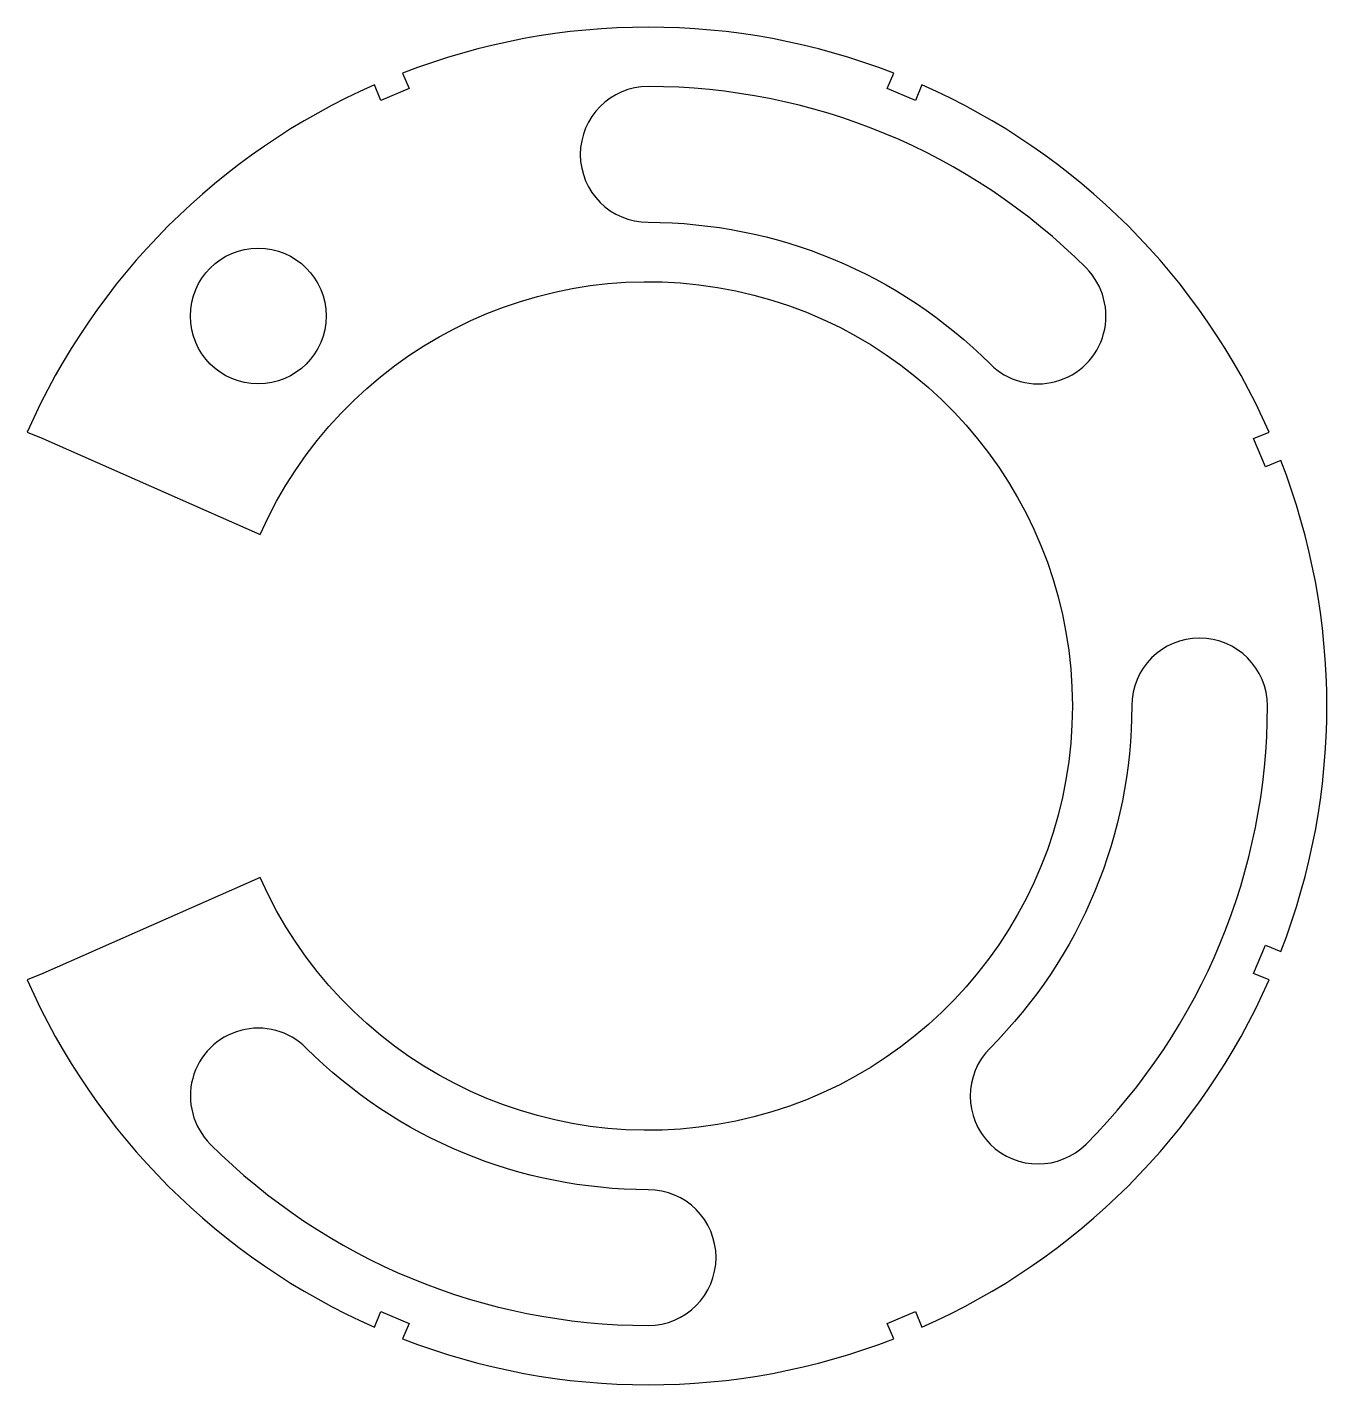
# Model space of a CAD drawing. Header units: inches. Extents: x -1.83 to 2, y -2 to 2.
import ezdxf

# ---------------------------------------------------------------- set-up
doc = ezdxf.new("R2010")
doc.units = ezdxf.units.IN
doc.layers.get('0').update_dxf_attribs({"linetype": 'CONTINUOUS'})

msp = doc.modelspace()

# ---------------------------------------------------------------- linework, layer by layer
for points in [[(-1.8301, -0.8067, 0.187242), (-0.8067, -1.8301), (-0.7878, -1.7843), (-0.7047, -1.8188), (-0.7236, -1.8645, 0.187242), (0.7236, -1.8645), (0.7047, -1.8188), (0.7878, -1.7843), (0.8067, -1.8301, 0.187242), (1.8301, -0.8067), (1.7843, -0.7878), (1.8188, -0.7047), (1.8645, -0.7236, 0.187242), (1.8645, 0.7236), (1.8188, 0.7047), (1.7843, 0.7878), (1.8301, 0.8067, 0.187242), (0.8067, 1.8301), (0.7878, 1.7843), (0.7047, 1.8188), (0.7236, 1.8645, 0.187242), (-0.7236, 1.8645), (-0.7047, 1.8188), (-0.7878, 1.7843), (-0.8067, 1.8301, 0.187242), (-1.8301, 0.8067), (-1.7843, 0.7878), (-1.1435, 0.5049, -4.740834), (-1.1435, -0.5049), (-1.7843, -0.7878)], [(1.2905, 1.2905, 0.198912), (0, 1.825, 1), (0, 1.425, -0.198912), (1.0076, 1.0076, 1)], [(1.2905, -1.2905, 0.198912), (1.825, 0, 1), (1.425, 0, -0.198912), (1.0076, -1.0076, 1)], [(-1.2905, -1.2905, 0.198912), (0, -1.825, 1), (0, -1.425, -0.198912), (-1.0076, -1.0076, 1)]]:
    msp.add_lwpolyline(points, format="xyb", close=True)
msp.add_circle((-1.149, 1.149), 0.2)

doc.saveas('drawing.dxf')
